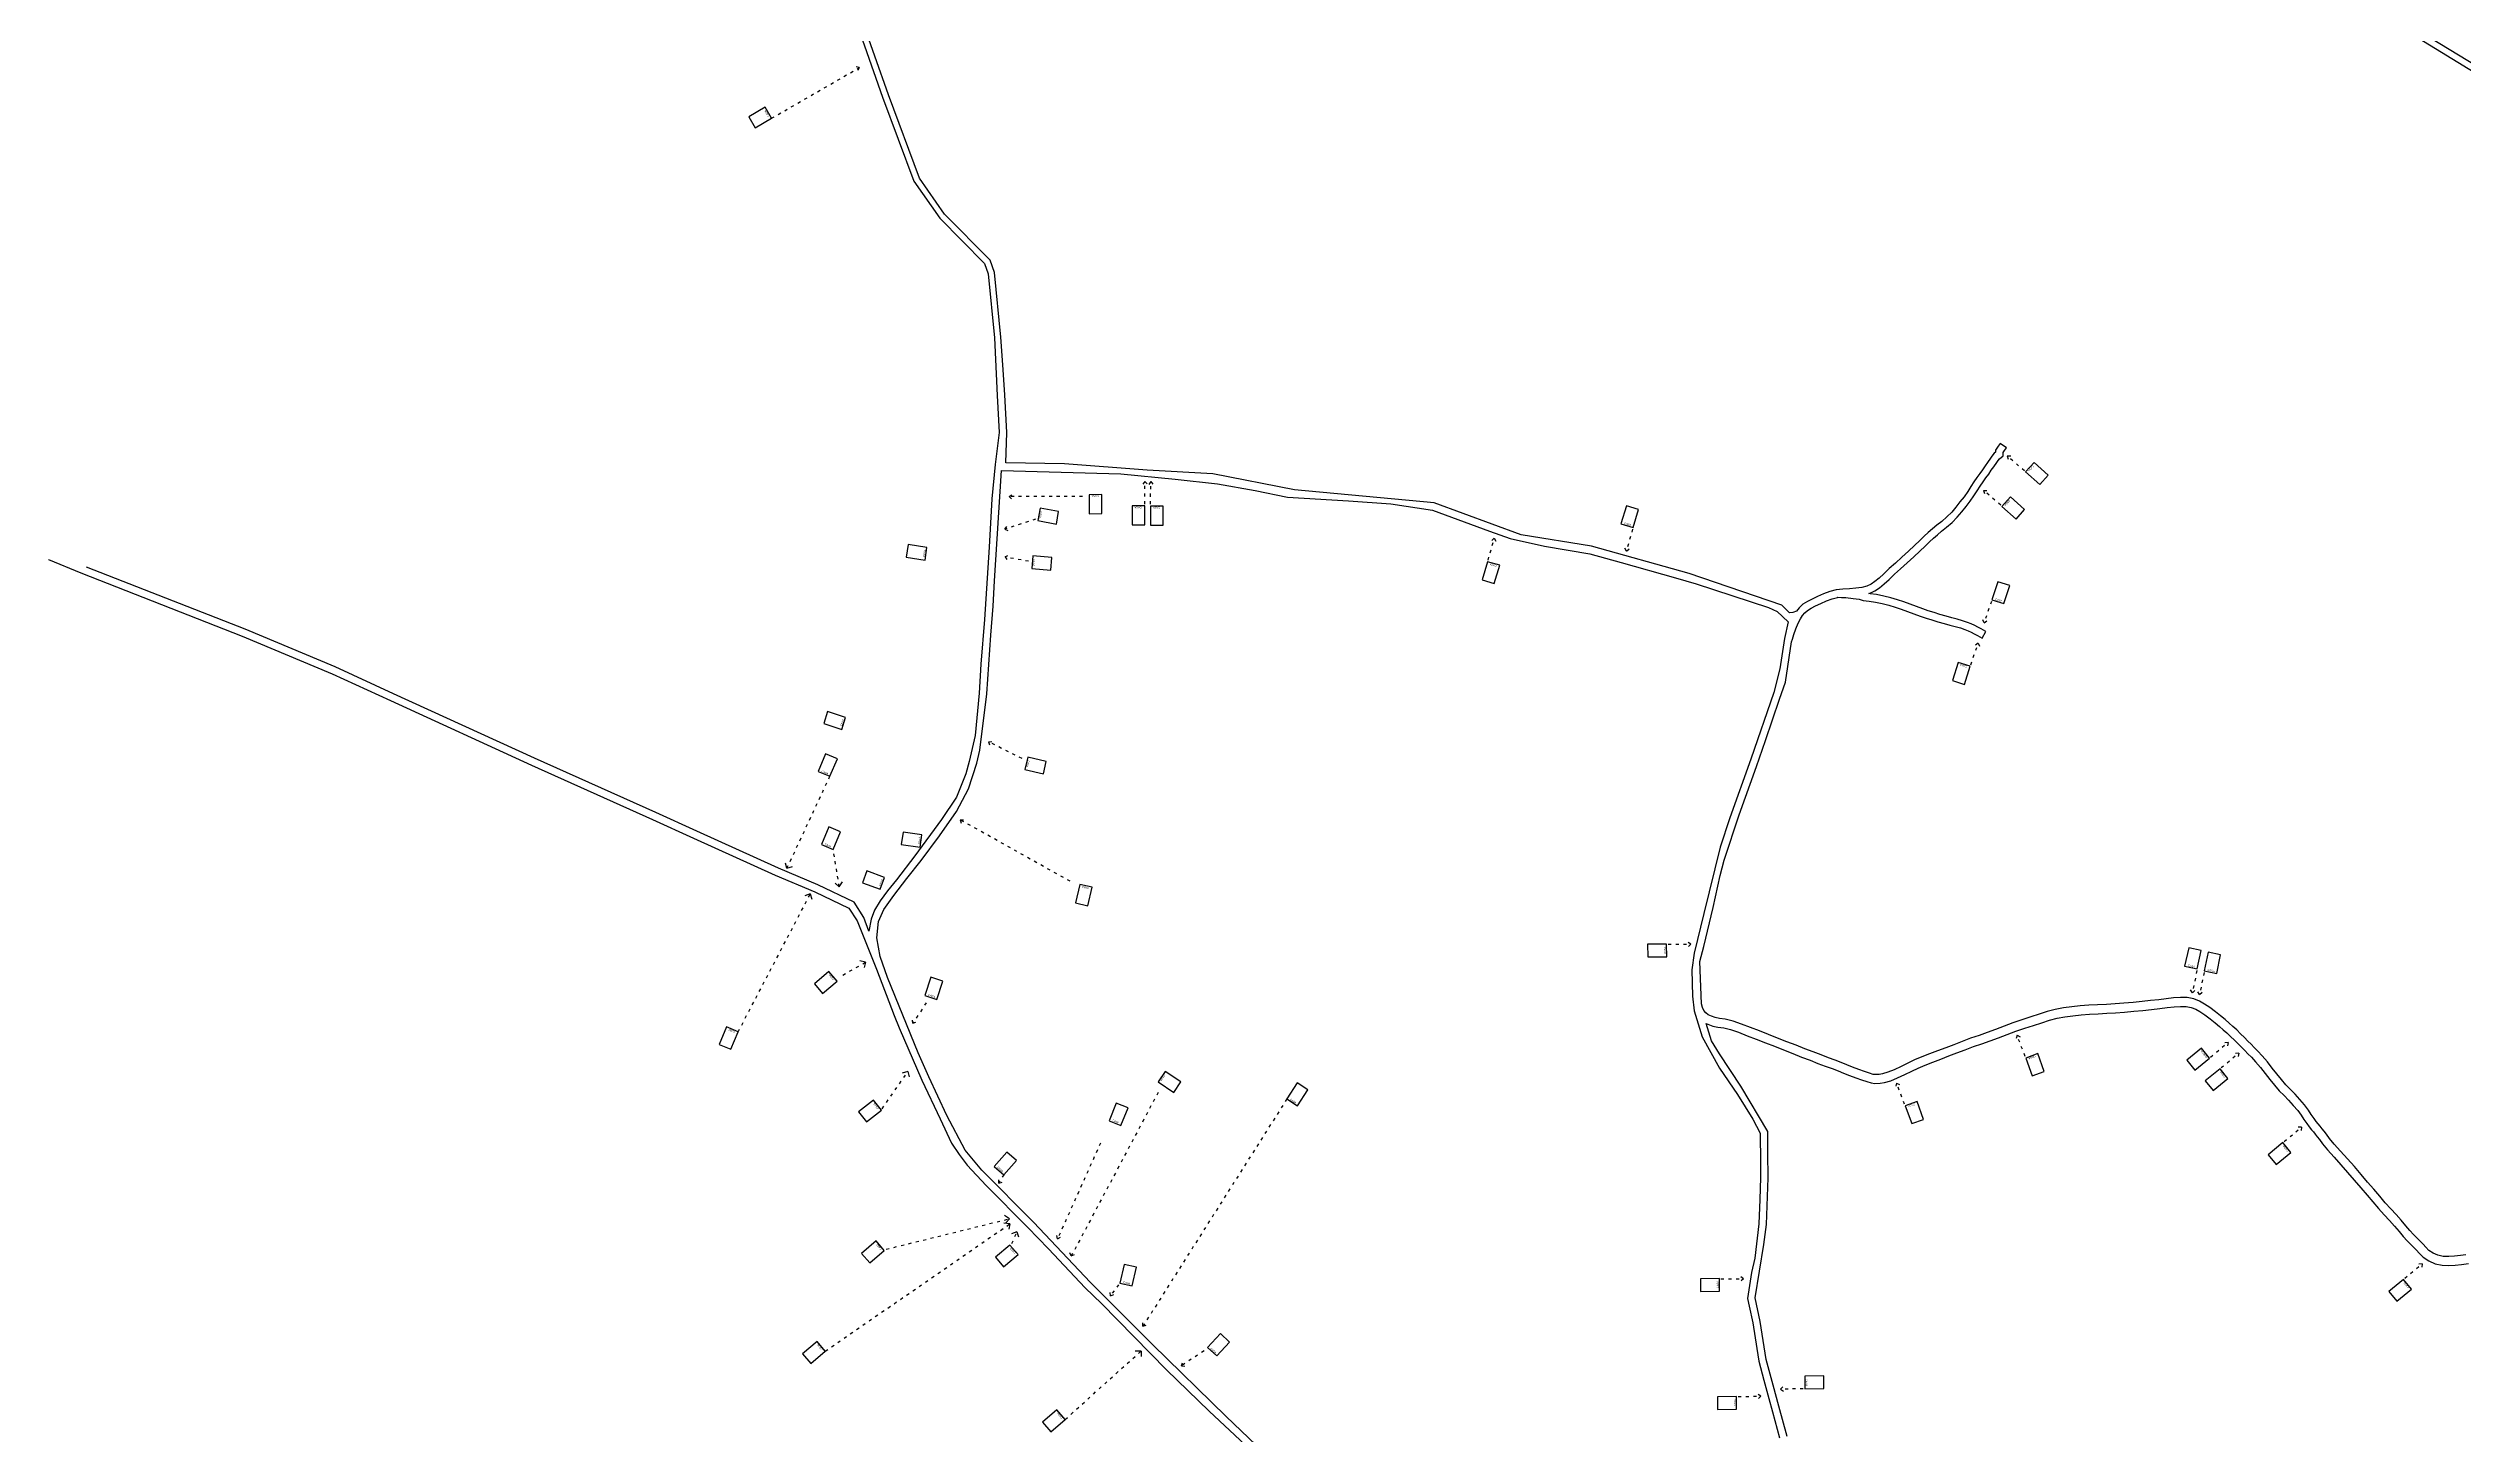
# Model space of a CAD drawing. Extents: x 714896 to 749292, y 8417558 to 8447149.
# Drawn here: x 728625 to 730531, y 8436570 to 8437664 of the extents above; entities that cross this region are included whole.
import ezdxf
from ezdxf.enums import TextEntityAlignment as Align

# ---------------------------------------------------------------- set-up
doc = ezdxf.new("R2010")
doc.units = 0
doc.header["$MEASUREMENT"] = 0
doc.linetypes.add('ACAD_ISO03W100', pattern=[30, 12, -18])
for name, color, linetype in [('LOTE', 7, 'CONTINUOUS'), ('NUM-PORTA', 7, 'CONTINUOUS'), ('QUADRA', 6, 'CONTINUOUS')]:
    doc.layers.add(name, color=color, linetype=linetype)

msp = doc.modelspace()

# ---------------------------------------------------------------- linework, layer by layer
at = {"layer": 'LOTE'}
for p, q in [((729190.3, 8437617.8), (729177.3, 8437610.3)), ((729177.3, 8437610.3), (729182.3, 8437601.6)), ((729182.3, 8437601.6), (729195.3, 8437609.1)), ((729195.3, 8437609.1), (729190.3, 8437617.8)), ((730191.7, 8437337.4), (730185, 8437330)), ((730185, 8437330), (730196.2, 8437320)), ((730202.9, 8437327.4), (730191.7, 8437337.4)), ((730196.2, 8437320), (730202.9, 8437327.4)), ((729407.2, 8437301.3), (729405.4, 8437291.5)), ((729421.9, 8437298.6), (729407.2, 8437301.3)), ((729455.9, 8437312.1), (729445.9, 8437312)), ((729445.9, 8437312), (729446, 8437297)), ((729456, 8437297.1), (729455.9, 8437312.1)), ((729479.8, 8437303.2), (729479.8, 8437288.2)), ((729489.8, 8437303.2), (729479.8, 8437303.2)), ((729489.8, 8437288.2), (729489.8, 8437303.2)), ((729494.5, 8437303), (729494.4, 8437288)), ((729504.5, 8437303), (729494.5, 8437303)), ((729504.4, 8437288), (729504.5, 8437303)), ((729869.9, 8437303.3), (729865.6, 8437288.9)), ((729879.5, 8437300.4), (729869.9, 8437303.3)), ((729875.2, 8437286), (729879.5, 8437300.4)), ((730173, 8437310.2), (730166.3, 8437302.7)), ((730166.3, 8437302.7), (730177.5, 8437292.7)), ((730184.2, 8437300.2), (730173, 8437310.2)), ((730177.5, 8437292.7), (730184.2, 8437300.2)), ((729405.4, 8437291.5), (729420.1, 8437288.8)), ((729420.1, 8437288.8), (729421.9, 8437298.6)), ((729446, 8437297), (729456, 8437297.1)), ((729479.8, 8437288.2), (729489.8, 8437288.2)), ((729494.4, 8437288), (729504.4, 8437288)), ((729865.6, 8437288.9), (729875.2, 8437286)), ((729303.2, 8437272.6), (729301.6, 8437262.7)), ((729301.6, 8437262.7), (729316.5, 8437260.4)), ((729318, 8437270.3), (729303.2, 8437272.6)), ((729316.5, 8437260.4), (729318, 8437270.3)), ((729401.5, 8437263.7), (729400.7, 8437253.7)), ((729416.4, 8437262.4), (729401.5, 8437263.7)), ((729415.6, 8437252.5), (729416.4, 8437262.4)), ((729400.7, 8437253.7), (729415.6, 8437252.5)), ((729760.4, 8437259.1), (729756.2, 8437244.7)), ((729756.2, 8437244.7), (729765.7, 8437241.9)), ((729770, 8437256.3), (729760.4, 8437259.1)), ((729765.7, 8437241.9), (729770, 8437256.3)), ((730163, 8437243.3), (730158.4, 8437229.1)), ((730172.5, 8437240.3), (730163, 8437243.3)), ((730158.4, 8437229.1), (730167.9, 8437226)), ((730167.9, 8437226), (730172.5, 8437240.3)), ((730131.8, 8437179.5), (730127.2, 8437165.2)), ((730141.3, 8437176.5), (730131.8, 8437179.5)), ((730136.7, 8437162.2), (730141.3, 8437176.5)), ((730127.2, 8437165.2), (730136.7, 8437162.2)), ((729239.5, 8437140.8), (729236.5, 8437131.3)), ((729236.5, 8437131.3), (729250.7, 8437126.7)), ((729253.8, 8437136.2), (729239.5, 8437140.8)), ((729250.7, 8437126.7), (729253.8, 8437136.2)), ((729238, 8437107.4), (729232.2, 8437093.6)), ((729232.2, 8437093.6), (729241.4, 8437089.7)), ((729247.3, 8437103.5), (729238, 8437107.4)), ((729241.4, 8437089.7), (729247.3, 8437103.5)), ((729397.5, 8437104.8), (729395.3, 8437095)), ((729395.3, 8437095), (729409.9, 8437091.7)), ((729412.1, 8437101.5), (729397.5, 8437104.8)), ((729409.9, 8437091.7), (729412.1, 8437101.5)), ((729240.6, 8437049.7), (729234.8, 8437035.9)), ((729234.8, 8437035.9), (729244, 8437032)), ((729249.8, 8437045.8), (729240.6, 8437049.7)), ((729244, 8437032), (729249.8, 8437045.8)), ((729299.1, 8437045.7), (729297.6, 8437035.8)), ((729297.6, 8437035.8), (729312.5, 8437033.7)), ((729313.9, 8437043.6), (729299.1, 8437045.7)), ((729312.5, 8437033.7), (729313.9, 8437043.6)), ((729270.4, 8437015), (729267, 8437005.6)), ((729284.5, 8437009.9), (729270.4, 8437015)), ((729267, 8437005.6), (729281.1, 8437000.5)), ((729281.1, 8437000.5), (729284.5, 8437009.9)), ((729438.6, 8437004.3), (729435.2, 8436989.7)), ((729448.4, 8437002.1), (729438.6, 8437004.3)), ((729445, 8436987.5), (729448.4, 8437002.1)), ((729435.2, 8436989.7), (729445, 8436987.5)), ((729901.7, 8436957.2), (729886.7, 8436957.1)), ((729886.7, 8436957.1), (729886.8, 8436947.1)), ((729901.8, 8436947.2), (729901.7, 8436957.2)), ((729886.8, 8436947.1), (729901.8, 8436947.2)), ((730313.7, 8436954.4), (730310.5, 8436939.7)), ((730310.5, 8436939.7), (730320.3, 8436937.6)), ((730323.4, 8436952.3), (730313.7, 8436954.4)), ((730320.3, 8436937.6), (730323.4, 8436952.3)), ((730329.1, 8436950.9), (730326, 8436936.2)), ((730338.9, 8436948.8), (730329.1, 8436950.9)), ((730335.8, 8436934.1), (730338.9, 8436948.8)), ((729240.5, 8436935.6), (729229.1, 8436925.9)), ((729229.1, 8436925.9), (729235.6, 8436918.3)), ((729235.6, 8436918.3), (729247, 8436928)), ((729247, 8436928), (729240.5, 8436935.6)), ((729320.9, 8436931), (729316.3, 8436916.7)), ((729330.4, 8436927.9), (729320.9, 8436931)), ((729325.8, 8436913.6), (729330.4, 8436927.9)), ((730326, 8436936.2), (730335.8, 8436934.1)), ((729316.3, 8436916.7), (729325.8, 8436913.6)), ((729159.8, 8436891.9), (729154, 8436878.1)), ((729169, 8436888), (729159.8, 8436891.9)), ((729163.2, 8436874.2), (729169, 8436888)), ((729154, 8436878.1), (729163.2, 8436874.2)), ((730194.5, 8436870.8), (730185.1, 8436867.3)), ((730185.1, 8436867.3), (730190.2, 8436853.3)), ((730199.6, 8436856.7), (730194.5, 8436870.8)), ((730323.7, 8436875), (730312.1, 8436865.5)), ((730312.1, 8436865.5), (730318.4, 8436857.8)), ((730318.4, 8436857.8), (730330, 8436867.2)), ((730330, 8436867.2), (730323.7, 8436875)), ((729505.9, 8436856.7), (729500.4, 8436848.4)), ((729500.4, 8436848.4), (729512.9, 8436840.1)), ((729518.4, 8436848.4), (729505.9, 8436856.7)), ((729512.9, 8436840.1), (729518.4, 8436848.4)), ((729610.2, 8436847.6), (729602, 8436835)), ((729618.6, 8436842.1), (729610.2, 8436847.6)), ((730190.2, 8436853.3), (730199.6, 8436856.7)), ((730338.4, 8436858.8), (730326.8, 8436849.4)), ((730326.8, 8436849.4), (730333.1, 8436841.6)), ((730333.1, 8436841.6), (730344.7, 8436851.1)), ((730344.7, 8436851.1), (730338.4, 8436858.8)), ((729275.9, 8436834), (729264, 8436824.8)), ((729264, 8436824.8), (729270.2, 8436816.9)), ((729270.2, 8436816.9), (729282, 8436826.1)), ((729282, 8436826.1), (729275.9, 8436834)), ((729467.4, 8436831.7), (729461.7, 8436817.8)), ((729476.7, 8436827.9), (729467.4, 8436831.7)), ((729471, 8436814), (729476.7, 8436827.9)), ((729602, 8436835), (729610.4, 8436829.5)), ((729610.4, 8436829.5), (729618.6, 8436842.1)), ((730099.4, 8436833), (730090, 8436829.6)), ((730090, 8436829.6), (730095.1, 8436815.5)), ((730104.5, 8436818.9), (730099.4, 8436833)), ((729461.7, 8436817.8), (729471, 8436814)), ((730095.1, 8436815.5), (730104.5, 8436818.9)), ((729381, 8436793.1), (729371.1, 8436781.8)), ((729378.6, 8436775.2), (729388.5, 8436786.5)), ((729388.5, 8436786.5), (729381, 8436793.1)), ((730388.1, 8436800.5), (730376.4, 8436791)), ((730376.4, 8436791), (730382.7, 8436783.3)), ((730382.7, 8436783.3), (730394.4, 8436792.7)), ((730394.4, 8436792.7), (730388.1, 8436800.5)), ((729371.1, 8436781.8), (729378.6, 8436775.2)), ((729277.8, 8436722.9), (729266.4, 8436713.1)), ((729266.4, 8436713.1), (729272.9, 8436705.5)), ((729272.9, 8436705.5), (729284.3, 8436715.3)), ((729284.3, 8436715.3), (729277.8, 8436722.9)), ((729383.4, 8436719.7), (729372, 8436710)), ((729372, 8436710), (729378.5, 8436702.4)), ((729378.5, 8436702.4), (729389.9, 8436712.1)), ((729389.9, 8436712.1), (729383.4, 8436719.7)), ((729473.6, 8436704.3), (729470.3, 8436689.7)), ((729483.4, 8436702.1), (729473.6, 8436704.3)), ((729480, 8436687.5), (729483.4, 8436702.1)), ((729943.3, 8436693.2), (729928.3, 8436693.1)), ((729928.3, 8436693.1), (729928.4, 8436683.1)), ((729943.4, 8436683.2), (729943.3, 8436693.2)), ((730483.2, 8436692.6), (730471.6, 8436683.1)), ((730489.5, 8436684.8), (730483.2, 8436692.6)), ((729470.3, 8436689.7), (729480, 8436687.5)), ((729928.4, 8436683.1), (729943.4, 8436683.2)), ((730471.6, 8436683.1), (730477.9, 8436675.4)), ((730477.9, 8436675.4), (730489.5, 8436684.8)), ((729231.2, 8436643.5), (729219.8, 8436633.7)), ((729219.8, 8436633.7), (729226.3, 8436626.1)), ((729226.3, 8436626.1), (729237.7, 8436635.9)), ((729237.7, 8436635.9), (729231.2, 8436643.5)), ((729549.5, 8436649.9), (729539.3, 8436638.8)), ((729539.3, 8436638.8), (729546.7, 8436632.1)), ((729546.7, 8436632.1), (729556.8, 8436643.1)), ((729556.8, 8436643.1), (729549.5, 8436649.9)), ((730025.8, 8436616.3), (730010.8, 8436616.2)), ((730010.8, 8436616.2), (730010.8, 8436606.2)), ((730025.8, 8436606.3), (730025.8, 8436616.3)), ((729956.9, 8436600), (729941.9, 8436599.9)), ((729941.9, 8436599.9), (729941.9, 8436589.9)), ((729956.9, 8436590), (729956.9, 8436600)), ((730010.8, 8436606.2), (730025.8, 8436606.3)), ((729420.5, 8436589.6), (729409.1, 8436579.8)), ((729409.1, 8436579.8), (729415.6, 8436572.2)), ((729415.6, 8436572.2), (729427, 8436582)), ((729427, 8436582), (729420.5, 8436589.6)), ((729941.9, 8436589.9), (729956.9, 8436590))]:
    msp.add_line(p, q, dxfattribs=at)
at = {"layer": 'LOTE', "color": 7, "linetype": 'ACAD_ISO03W100', "ltscale": 0.2}
for points in [[(729195.3, 8437609.1), (729264.6, 8437649.1)], [(730184, 8437330.8), (730170.5, 8437342.6)], [(729489.8, 8437304.6), (729489.9, 8437322.5)], [(729494.4, 8437304.4), (729494.6, 8437322.3)], [(729440.7, 8437310.5), (729382.8, 8437310.5)], [(730165.3, 8437303.6), (730151.8, 8437315.4)], [(729403.7, 8437292.7), (729379.5, 8437284.7)], [(729874.8, 8437284.8), (729869.9, 8437267.5)], [(729398.1, 8437259.4), (729379.6, 8437262.8)], [(729760.8, 8437260.4), (729765.7, 8437277.6)], [(730158, 8437227.8), (730152.2, 8437210.9)], [(730141.7, 8437177.8), (730147.5, 8437194.7)], [(729393, 8437103.7), (729366.6, 8437116.9)], [(729207.5, 8437017.1), (729241.4, 8437089.7)], [(729430.9, 8437006.8), (729344.3, 8437055.3)], [(729248.8, 8437002.5), (729244, 8437032)], [(729169, 8436888), (729225.9, 8436996.8)], [(729902.9, 8436957.1), (729920.8, 8436957.1)], [(729251.7, 8436932.8), (729269.5, 8436942.9)], [(730320.1, 8436936.3), (730316.6, 8436918.8)], [(730325.8, 8436934.9), (730322.3, 8436917.4)], [(729317.4, 8436910.9), (729306.7, 8436894.7)], [(730184.6, 8436868.6), (730178.2, 8436885.3)], [(730331, 8436868.1), (730344.8, 8436879.6)], [(730339.4, 8436859.7), (730353.2, 8436871.2)], [(729282.6, 8436827.3), (729303, 8436856.6)], [(730089.5, 8436830.8), (730083.1, 8436847.5)], [(729500.4, 8436840.1), (729431.9, 8436711.1)], [(729602, 8436835), (729488.4, 8436655.6)], [(730389.1, 8436801.4), (730402.8, 8436812.8)], [(729454.9, 8436800.2), (729421.1, 8436724.7)], [(729378.6, 8436775.2), (729374.8, 8436768.6)], [(729237.7, 8436635.9), (729383.3, 8436736.3)], [(729285.9, 8436716.4), (729383, 8436740.4)], [(729385, 8436720.9), (729389, 8436730.1)], [(729944.5, 8436693.1), (729962.4, 8436693)], [(730484.2, 8436693.5), (730498, 8436704.9)], [(729469.2, 8436688.3), (729462.8, 8436679.7)], [(729536.6, 8436636.1), (729518.8, 8436624.3)], [(729958.2, 8436600.1), (729976.1, 8436600.4)], [(730009.5, 8436606.2), (729991.6, 8436605.9)]]:
    msp.add_lwpolyline(points, dxfattribs=at)
at = {"layer": 'LOTE'}
for points in [[(729264.6, 8437649.1), (729262.1, 8437649.7)], [(729264.6, 8437649.1), (729263.5, 8437646.8)], [(730170.5, 8437342.6), (730173.2, 8437342.7)], [(730170.5, 8437342.6), (730171.2, 8437340.1)], [(729489.9, 8437322.5), (729488.4, 8437320.3)], [(729489.9, 8437322.5), (729491.7, 8437320.5)], [(729494.6, 8437322.3), (729493, 8437320.1)], [(729494.6, 8437322.3), (729496.3, 8437320.3)], [(729382.8, 8437310.5), (729385, 8437312)], [(729382.8, 8437310.5), (729384.7, 8437308.7)], [(730151.8, 8437315.4), (730154.5, 8437315.4)], [(730151.8, 8437315.4), (730152.5, 8437312.8)], [(729379.5, 8437284.7), (729380.9, 8437286.9)], [(729379.5, 8437284.7), (729381.9, 8437283.8)], [(729379.6, 8437262.8), (729381.9, 8437263.9)], [(729379.6, 8437262.8), (729381.1, 8437260.7)], [(729765.7, 8437277.6), (729763.7, 8437275.9)], [(729765.7, 8437277.6), (729766.9, 8437275.3)], [(729869.9, 8437267.5), (729868.8, 8437269.9)], [(729869.9, 8437267.5), (729872, 8437269.2)], [(730152.2, 8437210.9), (730151.1, 8437213.3)], [(730152.2, 8437210.9), (730154.3, 8437212.4)], [(730147.5, 8437194.7), (730145.4, 8437193.1)], [(730147.5, 8437194.7), (730148.6, 8437192.3)], [(729366.6, 8437116.9), (729369.2, 8437117.1)], [(729366.6, 8437116.9), (729367.3, 8437114.4)], [(729344.3, 8437055.3), (729346.9, 8437055.4)], [(729344.3, 8437055.3), (729345, 8437052.8)], [(729920.8, 8436957.1), (729918.7, 8436958.6)], [(729920.8, 8436957.1), (729918.9, 8436955.3)], [(730316.6, 8436918.8), (730315.2, 8436921)], [(730316.6, 8436918.8), (730318.5, 8436920.6)], [(730322.3, 8436917.4), (730320.9, 8436919.6)], [(730322.3, 8436917.4), (730324.2, 8436919.2)], [(729306.7, 8436894.7), (729306.5, 8436897.3)], [(729306.7, 8436894.7), (729309.2, 8436895.5)], [(730178.2, 8436885.3), (730177.6, 8436882.8)], [(730178.2, 8436885.3), (730180.6, 8436884.1)], [(730344.8, 8436879.6), (730342.2, 8436879.3)], [(730344.8, 8436879.6), (730344.4, 8436877)], [(730353.2, 8436871.2), (730350.6, 8436870.9)], [(730353.2, 8436871.2), (730352.8, 8436868.6)], [(730083.1, 8436847.5), (730082.5, 8436845)], [(730083.1, 8436847.5), (730085.5, 8436846.4)], [(730402.8, 8436812.8), (730400.2, 8436812.6)], [(730402.8, 8436812.8), (730402.5, 8436810.2)], [(729374.8, 8436768.6), (729374.6, 8436771.2)], [(729374.8, 8436768.6), (729377.3, 8436769.3)], [(729421.1, 8436724.7), (729420.4, 8436727.3)], [(729421.1, 8436724.7), (729423.4, 8436725.9)], [(729431.9, 8436711.1), (729430.8, 8436713.4)], [(729431.9, 8436711.1), (729434.3, 8436712.3)], [(729962.4, 8436693), (729960.3, 8436694.5)], [(729962.4, 8436693), (729960.5, 8436691.3)], [(730498, 8436704.9), (730495.3, 8436704.7)], [(730498, 8436704.9), (730497.6, 8436702.3)], [(729462.8, 8436679.7), (729462.6, 8436682.3)], [(729462.8, 8436679.7), (729465.4, 8436680.5)], [(729488.4, 8436655.6), (729488.2, 8436658.2)], [(729488.4, 8436655.6), (729490.9, 8436656.3)], [(729518.8, 8436624.3), (729519.5, 8436626.8)], [(729518.8, 8436624.3), (729521.4, 8436624.1)], [(729976.1, 8436600.4), (729973.9, 8436601.8)], [(729976.1, 8436600.4), (729974.2, 8436598.5)], [(729991.6, 8436605.9), (729993.5, 8436607.7)], [(729991.6, 8436605.9), (729993.8, 8436604.4)]]:
    msp.add_lwpolyline(points, dxfattribs=at)
at = {"layer": 'LOTE', "color": 7}
for points in [[(729207.5, 8437017.1), (729206.4, 8437021.1)], [(729207.5, 8437017.1), (729211.9, 8437018.6)], [(729225.9, 8436996.8), (729221.6, 8436995.2)], [(729225.9, 8436996.8), (729227.1, 8436992.7)], [(729248.8, 8437002.5), (729245.5, 8437005.2)], [(729248.8, 8437002.5), (729251.4, 8437006.3)], [(729269.5, 8436942.9), (729265, 8436943.9)], [(729269.5, 8436942.9), (729268.3, 8436938.8)], [(729303, 8436856.6), (729298.5, 8436855.3)], [(729303, 8436856.6), (729303.9, 8436852.4)], [(729383.3, 8436736.3), (729378.7, 8436736.9)], [(729383, 8436740.4), (729379.2, 8436743.1)], [(729383, 8436740.4), (729380.3, 8436737.1)], [(729383.3, 8436736.3), (729382.5, 8436732.1)], [(729389, 8436730.1), (729384.7, 8436728.5)], [(729389, 8436730.1), (729390.2, 8436726.1)], [(729487, 8436636), (729482.4, 8436636)], [(729487, 8436636), (729486.9, 8436631.8)]]:
    msp.add_lwpolyline(points, dxfattribs=at)
at = {"layer": 'LOTE', "linetype": 'ACAD_ISO03W100', "ltscale": 0.2}
msp.add_lwpolyline([(729427, 8436582), (729487, 8436636)], dxfattribs=at)
at = {"layer": 'QUADRA'}
for points in [[(730861.8, 8437455.5), (729428.8, 8438325.4)], [(729428.8, 8438325.4), (730852.2, 8437453.7)], [(729261.5, 8437686.6), (729282.9, 8437625.9), (729307.6, 8437559.6), (729328, 8437530.3), (729363.4, 8437494.5), (729366.4, 8437486.2), (729371.3, 8437435.7), (729371.3, 8437435.7), (729373.4, 8437390.3), (729374.9, 8437361.1), (729371.7, 8437335.7), (729369.1, 8437308.7), (729367, 8437270.5), (729363.5, 8437213.4), (729360.6, 8437178.3), (729359.1, 8437155.3), (729355.9, 8437121.8), (729351.4, 8437101.5), (729348.6, 8437091.6), (729341.2, 8437073.1), (729329.5, 8437055.6), (729308.5, 8437027), (729293.8, 8437008), (729286.9, 8436999.2), (729281, 8436991.3), (729276.7, 8436984), (729274, 8436976.8), (729272.2, 8436967.5), (729268.2, 8436978.3), (729260.5, 8436990.3), (729231.9, 8437004.1), (729200.7, 8437017.2), (729136.3, 8437046.4), (729103.9, 8437061.1), (729008.3, 8437104), (728897, 8437154.8), (728851, 8437176), (728780, 8437205.7), (728654.6, 8437254.8)], [(730532.5, 8436711.9), (730528.2, 8436711.3), (730523.4, 8436710.8), (730518.9, 8436710.5), (730514.6, 8436710.7), (730510.3, 8436711.6), (730506.5, 8436713.3), (730503.2, 8436715.4), (730500.7, 8436717.9), (730498.7, 8436720.4), (730496.6, 8436722.4), (730495.2, 8436723.9), (730493.4, 8436725.6), (730491.1, 8436727.9), (730488.3, 8436731.1), (730485, 8436734.9), (730481.4, 8436739.2), (730477.4, 8436743.7), (730473.1, 8436748.3), (730468.8, 8436753.1), (730464.4, 8436758.2), (730459.8, 8436763.7), (730454.8, 8436769.3), (730449.7, 8436775.4), (730444.4, 8436781.6), (730439, 8436787.7), (730433.6, 8436793.7), (730428.6, 8436799.3), (730424.8, 8436803.8), (730422.5, 8436807.1), (730420.5, 8436809.6), (730419, 8436811.4), (730417.5, 8436813.5), (730415.8, 8436815.3), (730414.4, 8436817.2), (730412.6, 8436819.6), (730410.4, 8436822.7), (730408.3, 8436826.2), (730405.2, 8436830.3), (730401.3, 8436834.6), (730397.6, 8436838.7), (730394, 8436842.5), (730390.3, 8436846.2), (730386.8, 8436850.4), (730383.2, 8436854.8), (730379.5, 8436859.4), (730375.8, 8436864.3), (730371.7, 8436868.9), (730368.3, 8436872.7), (730365.4, 8436875.7), (730362.9, 8436878.2), (730360.3, 8436880.7), (730357.6, 8436883.5), (730354.6, 8436886.5), (730351.6, 8436889.5), (730348.5, 8436892.3), (730345.6, 8436894.9), (730342.4, 8436897.6), (730338.9, 8436900.5), (730334.8, 8436903.7), (730330.4, 8436907.1), (730326.2, 8436909.9), (730322.2, 8436912.2), (730317.7, 8436914), (730312.5, 8436915), (730307.1, 8436915.1), (730301.6, 8436914.7), (730295.9, 8436914.1), (730290, 8436913.3), (730283.6, 8436912.6), (730276.9, 8436911.9), (730269.8, 8436911.2), (730262.5, 8436910.5), (730255.6, 8436910), (730248.7, 8436909.6), (730241.8, 8436909.3), (730234.9, 8436908.9), (730228.1, 8436908.4), (730221.4, 8436907.7), (730214.8, 8436906.8), (730208.3, 8436905.6), (730201.9, 8436903.9), (730195.6, 8436901.9), (730189, 8436899.7), (730182.1, 8436897.4), (730175, 8436895), (730168, 8436892.4), (730161.2, 8436889.8), (730154.7, 8436887.4), (730148.2, 8436885.2), (730141.5, 8436882.9), (730134.9, 8436880.3), (730128.3, 8436877.8), (730121.9, 8436875.4), (730115.5, 8436873), (730109.1, 8436870.6), (730103, 8436868.2), (730097.4, 8436865.8), (730092, 8436863.2), (730086.7, 8436860.6), (730081.2, 8436858.1), (730076.2, 8436856.1), (730072.1, 8436854.8), (730069.4, 8436854.3), (730066.5, 8436854.2), (730064.8, 8436854.4), (730061.9, 8436855.4), (730057.9, 8436856.7), (730053.3, 8436858.3), (730048.5, 8436860.2), (730043.9, 8436862), (730039.5, 8436863.7), (730034.6, 8436865.5), (730029.4, 8436867.4), (730023.6, 8436869.7), (730017.4, 8436872.1), (730010.8, 8436874.6), (730003.8, 8436877.4), (729996.6, 8436880.2), (729989.3, 8436883.1), (729982.2, 8436885.9), (729974.9, 8436888.7), (729967.8, 8436891.5), (729960.8, 8436894.1), (729954.3, 8436896.5), (729948, 8436898), (729943.3, 8436898.5), (729940.1, 8436899.2), (729937, 8436900.3), (729934.5, 8436901.5), (729932.6, 8436902.9), (729931, 8436904.9), (729929.9, 8436907.3), (729929.2, 8436910), (729927.9, 8436943.5), (729931, 8436955.4), (729938.3, 8436986), (729943.9, 8437011.3), (729947.2, 8437023.4), (729959, 8437059.4), (729972.5, 8437097.3), (729979.6, 8437118), (729990.8, 8437150.6), (729995.4, 8437163.9), (730000.2, 8437195.8), (730000.9, 8437198), (730002.1, 8437201.7), (730003.7, 8437206.2), (730005.6, 8437210.6), (730007.4, 8437214), (730009, 8437216.6), (730010.7, 8437218.7), (730012.8, 8437220.6), (730015.7, 8437222.4), (730019.3, 8437224.2), (730023.3, 8437226.2), (730027.8, 8437228.2), (730032.2, 8437229.9), (730036.5, 8437230.9), (730036.7, 8437231), (730039.7, 8437230.9), (730043.2, 8437230.8), (730048.8, 8437230.1), (730053.5, 8437229.4), (730056.8, 8437228.5), (730061.4, 8437227.9), (730066.4, 8437227.2), (730071.8, 8437226.1), (730077.1, 8437224.8), (730082, 8437223.3), (730086.9, 8437221.6), (730091.8, 8437219.9), (730096.8, 8437218), (730101.7, 8437216.2), (730106.4, 8437214.5), (730111, 8437213.1), (730115.8, 8437211.6), (730120.7, 8437210.3), (730125.3, 8437209.1), (730129.5, 8437207.9), (730133.5, 8437206.8), (730136.9, 8437205.6), (730139.7, 8437204.5), (730142.1, 8437203.4), (730144.5, 8437202.1), (730146.9, 8437200.8), (730150.6, 8437198.7), (730153.6, 8437203.9), (730149.8, 8437206.1), (730147.3, 8437207.4), (730144.8, 8437208.7), (730142, 8437210), (730139, 8437211.2), (730135.3, 8437212.5), (730131.1, 8437213.7), (730126.8, 8437214.8), (730122.2, 8437216.1), (730117.4, 8437217.4), (730112.8, 8437218.9), (730108.2, 8437220.2), (730103.8, 8437221.8), (730098.9, 8437223.6), (730093.9, 8437225.5), (730088.8, 8437227.3), (730083.8, 8437229), (730078.7, 8437230.5), (730073.2, 8437232), (730067.4, 8437233.1), (730062.2, 8437233.8), (730061.2, 8437234), (730063.8, 8437235.1), (730066, 8437236.1), (730069.6, 8437238.5), (730073.3, 8437241.5), (730077.2, 8437245.1), (730081.5, 8437249.2), (730086.3, 8437253.5), (730091.5, 8437258.3), (730096.7, 8437262.9), (730101.4, 8437267.5), (730105.6, 8437271.4), (730109.1, 8437274.8), (730112.2, 8437277.7), (730115.4, 8437280.4), (730118.7, 8437283.3), (730122.6, 8437286.3), (730127, 8437290.1), (730131.1, 8437294.2), (730134.6, 8437298.4), (730138, 8437302.6), (730141.2, 8437306.9), (730144.2, 8437311.2), (730146.8, 8437315.1), (730149.2, 8437318.8), (730151.4, 8437322.1), (730153.7, 8437325.2), (730155.9, 8437328.3), (730157.9, 8437331.3), (730159.9, 8437334.1), (730162.2, 8437337.3), (730163.3, 8437339), (730164.4, 8437340.4), (730167.3, 8437342.6), (730167.2, 8437345.3), (730168.3, 8437346.8), (730169.8, 8437349), (730164.9, 8437352.5), (730163.4, 8437350.3), (730161.2, 8437347.1), (730161.2, 8437345.6), (730160.1, 8437344.7), (730158.4, 8437342.5), (730157.2, 8437340.7), (730155, 8437337.5), (730153, 8437334.7), (730151, 8437331.7), (730148.8, 8437328.7), (730146.5, 8437325.5), (730144.2, 8437322.1), (730141.8, 8437318.4), (730139.3, 8437314.5), (730136.4, 8437310.4), (730133.2, 8437306.3), (730130, 8437302.2), (730126.7, 8437298.3), (730122.9, 8437294.4), (730118.8, 8437290.9), (730114.9, 8437287.9), (730111.4, 8437285), (730108.2, 8437282.1), (730105, 8437279.2), (730101.4, 8437275.8), (730097.3, 8437271.8), (730092.6, 8437267.3), (730087.4, 8437262.7), (730082.3, 8437258), (730077.4, 8437253.6), (730073.1, 8437249.5), (730069.4, 8437246), (730066.1, 8437243.4), (730063, 8437241.4), (730059.6, 8437239.8), (730055.7, 8437238.6), (730051.1, 8437238.1), (730046, 8437237.8), (730040.7, 8437237.4), (730035.5, 8437236.9), (730030.4, 8437235.6), (730025.5, 8437233.8), (730020.7, 8437231.7), (730016.6, 8437229.6), (730012.8, 8437227.6), (730009.2, 8437225.5), (730006.3, 8437222.8), (730004.2, 8437220.1), (730001.4, 8437219), (729998.6, 8437218.8), (729998.6, 8437218.8), (729992.5, 8437224.7), (729919.5, 8437249.7), (729842.4, 8437271.3), (729787, 8437280.4), (729718.3, 8437305.6), (729608.1, 8437315.8), (729543.6, 8437328.4), (729491.7, 8437331.4), (729426.6, 8437336.4), (729380.3, 8437337.1), (729380.9, 8437361.2), (729379.4, 8437390.7), (729377.8, 8437414.6), (729376.3, 8437436.2), (729371.3, 8437487.3), (729367.8, 8437497.2), (729331.8, 8437533.5), (729312.1, 8437561.9), (729287.6, 8437627.6), (729266.1, 8437688.6)], [(729613.2, 8436527.7), (729554, 8436584.3), (729496, 8436641.1), (729447, 8436690.2), (729402, 8436737.6), (729361.4, 8436778.7), (729348.2, 8436794.6), (729333.7, 8436822), (729319.4, 8436852.4), (729311, 8436871.4), (729286.9, 8436930.9), (729281.1, 8436947.4), (729278.5, 8436962.2), (729279.8, 8436975.2), (729284, 8436984.5), (729291.7, 8436995.5), (729302.2, 8437009.1), (729313.3, 8437023.3), (729327.8, 8437042.6), (729327.8, 8437042.6), (729341.2, 8437061.8), (729350.8, 8437079.9), (729357.2, 8437100), (729359.6, 8437110.2), (729365.1, 8437154.9), (729368.4, 8437201.1), (729370.3, 8437224), (729371.2, 8437244.1), (729376.8, 8437331.1), (729470.9, 8437328.5), (729513.9, 8437324.3), (729547.3, 8437320.6), (729577, 8437315.2), (729602.6, 8437310.1), (729650.6, 8437307.1), (729684.1, 8437304.8), (729716.8, 8437299.8), (729762, 8437283.3), (729778.1, 8437277.3), (729805.3, 8437271.3), (729841.1, 8437265.4), (729865.7, 8437258.5), (729908.8, 8437246.4), (729925.1, 8437241.6), (729982.1, 8437223), (729989, 8437219.7), (729997.5, 8437211.5), (729994.7, 8437198.4), (729991, 8437174.5), (729986.3, 8437155.8), (729968.1, 8437103.1), (729951.6, 8437056.8), (729943.9, 8437033.8), (729931.1, 8436981.4), (729923.4, 8436950.2), (729921.6, 8436936.8), (729922, 8436916.2), (729923.5, 8436904.6), (729929.8, 8436884.1), (729943.3, 8436859.2), (729957.5, 8436838.5), (729969.8, 8436819), (729975.5, 8436807.9), (729975.7, 8436784.5), (729975.7, 8436772.9), (729975.2, 8436755.6), (729974.5, 8436736.4), (729971.2, 8436709.4), (729968.7, 8436697.9), (729965.6, 8436677.6), (729966.9, 8436671.3), (729969.7, 8436658.3), (729972.8, 8436638.1), (729974.4, 8436627.9), (729978.4, 8436613), (729982.4, 8436598.5), (729985.2, 8436588.1), (729990.8, 8436567.5)], [(728624.6, 8437260.9), (728624.7, 8437260.8), (728650.3, 8437250.4), (728777.5, 8437200.2), (728848.5, 8437170.5), (728894.5, 8437149.4), (729005.9, 8437098.5), (729101.4, 8437055.6)], [(729101.4, 8437055.6), (729133.8, 8437040.9), (729198.3, 8437011.7), (729229.5, 8436998.6), (729256.4, 8436985.6), (729262.8, 8436975.6), (729278.1, 8436937.4), (729292, 8436900.9), (729296.1, 8436891.2), (729314, 8436849.9), (729328.3, 8436819.4), (729337.4, 8436800), (729343.3, 8436791.2), (729349.8, 8436782.8), (729364.7, 8436766.7), (729397.7, 8436733.4), (729414, 8436716.8), (729442.7, 8436686), (729455.8, 8436673.6), (729506.9, 8436621.2), (729540.7, 8436588.6), (729569, 8436561.9)], [(729996.8, 8436568.5), (729990.2, 8436592.6), (729985.7, 8436609.1), (729980.3, 8436629.2), (729975.6, 8436659.4), (729975.6, 8436659.4), (729971.6, 8436677.9), (729978.5, 8436720.1), (729980.5, 8436735.9), (729981.7, 8436772.8), (729981.6, 8436792.2), (729981.5, 8436809.4), (729960.2, 8436845), (729943.4, 8436870.5), (729937, 8436881), (729932.9, 8436894.6), (729934.3, 8436893.9), (729938.2, 8436892.5), (729942.2, 8436891.6), (729946.8, 8436891.1), (729952.2, 8436889.8), (729958.4, 8436887.6), (729965.3, 8436884.9), (729972.4, 8436882.2), (729979.6, 8436879.4), (729986.8, 8436876.6), (729994, 8436873.7), (730001.2, 8436870.8), (730008.2, 8436868.1), (730014.9, 8436865.5), (730021.1, 8436863.1), (730026.9, 8436860.9), (730032.2, 8436858.9), (730037, 8436857.2), (730041.3, 8436855.4), (730046, 8436853.6), (730050.9, 8436851.7), (730055.6, 8436850.1), (730059.7, 8436848.7), (730063.2, 8436847.6), (730066.1, 8436847.2), (730070.2, 8436847.4), (730073.7, 8436848), (730078.5, 8436849.4), (730084, 8436851.6), (730089.7, 8436854.3), (730095.1, 8436856.9), (730100.2, 8436859.4), (730105.7, 8436861.7), (730111.7, 8436864.1), (730118, 8436866.4), (730124.4, 8436868.9), (730130.8, 8436871.3), (730137.4, 8436873.8), (730143.9, 8436876.3), (730150.5, 8436878.5), (730157.1, 8436880.8), (730163.7, 8436883.3), (730170.4, 8436885.9), (730177.3, 8436888.4), (730184.3, 8436890.8), (730191.2, 8436893.1), (730197.7, 8436895.2), (730203.9, 8436897.2), (730209.9, 8436898.7), (730215.9, 8436899.9), (730222.2, 8436900.7), (730228.7, 8436901.4), (730235.4, 8436901.9), (730242.2, 8436902.3), (730249.1, 8436902.6), (730256, 8436903), (730263.1, 8436903.6), (730270.4, 8436904.3), (730277.6, 8436904.9), (730284.4, 8436905.6), (730290.8, 8436906.4), (730296.8, 8436907.2), (730302.2, 8436907.8), (730307.3, 8436908.1), (730311.8, 8436908), (730315.7, 8436907.3), (730319.2, 8436905.9), (730322.5, 8436904), (730326.3, 8436901.4), (730330.5, 8436898.2), (730334.5, 8436895), (730338, 8436892.2), (730341, 8436889.6), (730343.8, 8436887.1), (730346.8, 8436884.4), (730349.7, 8436881.5), (730352.6, 8436878.6), (730355.3, 8436875.8), (730357.9, 8436873.3), (730360.4, 8436870.7), (730363.2, 8436867.9), (730366.5, 8436864.2), (730370.4, 8436859.9), (730374, 8436855.2), (730377.7, 8436850.4), (730381.4, 8436845.9), (730385.2, 8436841.5), (730389, 8436837.6), (730392.5, 8436834), (730396.1, 8436829.9), (730399.8, 8436825.9), (730402.5, 8436822.2), (730404.6, 8436818.9), (730406.9, 8436815.6), (730408.8, 8436813), (730410.5, 8436810.7), (730412.1, 8436809.1), (730413.5, 8436807.1), (730415.1, 8436805.2), (730416.9, 8436802.9), (730419.3, 8436799.5), (730423.3, 8436794.7), (730428.4, 8436789), (730433.8, 8436783.1), (730439.1, 8436777), (730444.3, 8436770.9), (730449.5, 8436764.7), (730454.5, 8436759.1), (730459.1, 8436753.7), (730463.6, 8436748.5), (730467.9, 8436743.6), (730472.2, 8436739), (730476.1, 8436734.6), (730479.7, 8436730.3), (730483, 8436726.5), (730486, 8436723.1), (730488.5, 8436720.5), (730490.3, 8436718.9), (730491.7, 8436717.4), (730493.5, 8436715.7), (730495.5, 8436713.2), (730498.8, 8436710), (730503.2, 8436707.1), (730508.2, 8436704.9), (730513.7, 8436703.8), (730519, 8436703.5), (730524, 8436703.8), (730529, 8436704.3), (730534.5, 8436705.1)]]:
    msp.add_lwpolyline(points, dxfattribs=at)

# ---------------------------------------------------------------- texts
at = {"layer": 'NUM-PORTA'}
for s, rotation, p in [('CASA', 119.9811, (729192.3, 8437613.3)), ('CASA', 228.1824, (730188.6, 8437333.2)), ('CASA', 180.319, (729450.8, 8437311.6)), ('CASA', 179.9056, (729484.6, 8437302.7)), ('CASA', 179.9056, (729499.3, 8437302.5)), ('CASA', 228.1824, (730169.9, 8437306)), ('CASA', 259.6605, (729406.8, 8437296.1)), ('CASA', 343.4062, (729870.7, 8437287.9)), ('CASA', 81.2105, (729316.7, 8437265.6)), ('CASA', 265.2274, (729401.6, 8437258.5)), ('CASA', 163.4062, (729764.9, 8437257.2)), ('CASA', 342.2649, (730163.5, 8437228)), ('CASA', 162.2649, (730136.2, 8437177.6)), ('CASA', 72.2453, (729251.8, 8437131.8)), ('CASA', 337.1639, (729237.2, 8437092)), ('CASA', 257.1442, (729396.8, 8437099.6)), ('CASA', 337.1639, (729239.7, 8437034.4)), ('CASA', 81.7768, (729312.7, 8437038.9)), ('CASA', 70.0752, (729282.3, 8437005.5)), ('CASA', 166.9543, (729443.2, 8437002.7)), ('CASA', 90.2497, (729901.2, 8436952.4)), ('CASA', 348.014, (730315.7, 8436939.1)), ('CASA', 130.3027, (729243.3, 8436931.6)), ('CASA', 348.014, (730331.2, 8436935.6)), ('CASA', 342.1523, (729321.4, 8436915.6)), ('CASA', 157.1639, (729164, 8436889.5)), ('CASA', 200.1258, (730189.8, 8436868.5)), ('IGREJA', 129.1075, (730326.4, 8436870.9)), ('CASA', 236.5214, (729503.4, 8436852.1)), ('CASA', 129.1075, (730341.1, 8436854.8)), ('CASA', 127.9273, (729278.4, 8436829.9)), ('CASA', 326.8766, (729606.6, 8436832.6)), ('CASA', 200.1258, (730094.7, 8436830.7)), ('CASA', 337.6915, (729466.7, 8436816.4)), ('CASA', 129.1075, (730390.7, 8436796.4)), ('CASA', 318.6686, (729375.3, 8436778.8)), ('CASA', 130.5789, (729280.6, 8436718.8)), ('CASA', 130.5789, (729386.2, 8436715.7)), ('CASA', 347.1644, (729475.4, 8436689)), ('CASA', 90.2497, (729942.8, 8436688.4)), ('CASA', 129.1075, (730485.9, 8436688.5)), ('CASA', 130.5789, (729234, 8436639.5)), ('CASA', 317.4333, (729543.5, 8436635.7)), ('CASA', 270.2497, (730011.3, 8436611.1)), ('CASA', 90.2497, (729956.4, 8436595.2)), ('CASA', 130.5789, (729423.3, 8436585.6))]:
    msp.add_text(s, height=1.5, rotation=rotation, dxfattribs=at).set_placement(p, align=Align.CENTER)

doc.saveas('drawing.dxf')
